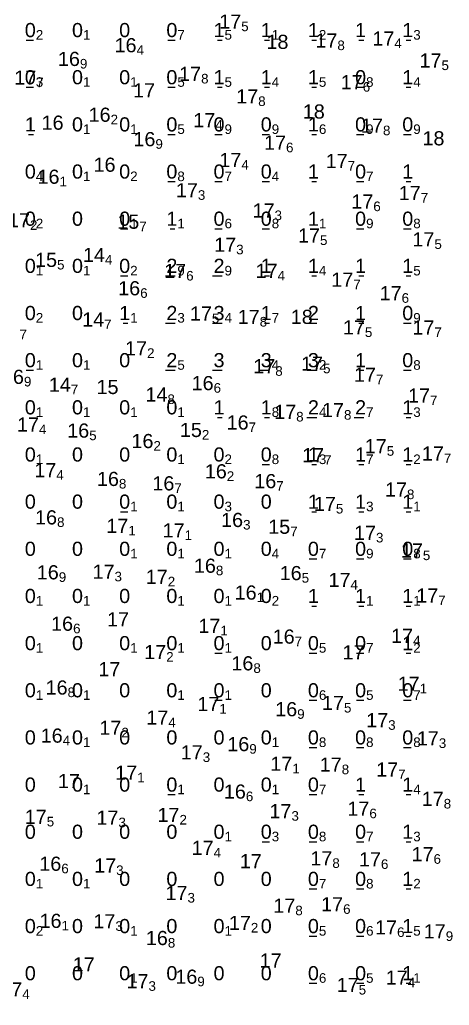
# Model space of a CAD drawing. Header units: millimetres. Extents: x 0 to 581027, y 0 to 6627194.
# Drawn here: x 580456 to 580510.6, y 6625771.9 to 6625897.3 of the extents above; entities that cross this region are included whole.
import ezdxf
from ezdxf.enums import TextEntityAlignment as Align

# ---------------------------------------------------------------- set-up
doc = ezdxf.new("R2010")
doc.units = ezdxf.units.MM
doc.layers.add('Soundings_1000', color=7, linetype='Continuous', true_color=0x000000)
doc.layers.add('soundings_diff', color=7, linetype='Continuous', true_color=0x000000)
doc.layers.add('tiff', color=7, linetype='Continuous')
doc.layers.add('tiff17.2', color=7, linetype='Continuous')
doc.styles.get("Standard").update_dxf_attribs({"font": 'arial.ttf'})
picture_1 = doc.add_image_def('image2.tif', size_in_pixel=(3838, 2796))
picture_2 = doc.add_image_def('image3.tif', size_in_pixel=(3838, 2796))
picture_3 = doc.add_image_def('image4.tif', size_in_pixel=(2844, 2049))

msp = doc.modelspace()

# ---------------------------------------------------------------- linework, layer by layer
at = {"layer": 'soundings_diff', "color": 18, "true_color": 0x000000}
for p, q in [((580456.78, 6625894.72, -0.22), (580457.72, 6625894.72, -0.22)), ((580474.78, 6625894.72, -0.71), (580475.72, 6625894.72, -0.71)), ((580481.09, 6625894.72, -1.47), (580481.7, 6625894.72, -1.47)), ((580487.09, 6625894.72, -1.12), (580487.7, 6625894.72, -1.12)), ((580493.09, 6625894.72, -1.2), (580493.7, 6625894.72, -1.2)), ((580499.09, 6625894.72, -0.99), (580499.7, 6625894.72, -0.99)), ((580505.09, 6625894.72, -1.34), (580505.7, 6625894.72, -1.34)), ((580456.78, 6625888.72, -0.28), (580457.72, 6625888.72, -0.28)), ((580474.78, 6625888.72, -0.54), (580475.72, 6625888.72, -0.54)), ((580481.09, 6625888.72, -1.5), (580481.7, 6625888.72, -1.5)), ((580487.09, 6625888.72, -1.4), (580487.7, 6625888.72, -1.4)), ((580493.09, 6625888.72, -1.51), (580493.7, 6625888.72, -1.51)), ((580498.78, 6625888.72, -0.81), (580499.72, 6625888.72, -0.81)), ((580505.09, 6625888.72, -1.4), (580505.7, 6625888.72, -1.4)), ((580457.09, 6625882.72, -0.95), (580457.7, 6625882.72, -0.95)), ((580474.78, 6625882.72, -0.5), (580475.72, 6625882.72, -0.5)), ((580480.78, 6625882.72, -0.94), (580481.72, 6625882.72, -0.94)), ((580486.78, 6625882.72, -0.85), (580487.72, 6625882.72, -0.85)), ((580493.09, 6625882.72, -1.64), (580493.7, 6625882.72, -1.64)), ((580498.78, 6625882.72, -0.93), (580499.72, 6625882.72, -0.93)), ((580504.78, 6625882.72, -0.85), (580505.72, 6625882.72, -0.85)), ((580474.78, 6625876.72, -0.82), (580475.72, 6625876.72, -0.82)), ((580480.78, 6625876.72, -0.68), (580481.72, 6625876.72, -0.68)), ((580486.78, 6625876.72, -0.38), (580487.72, 6625876.72, -0.38)), ((580493.09, 6625876.72, -0.98), (580493.7, 6625876.72, -0.98)), ((580498.78, 6625876.72, -0.72), (580499.72, 6625876.72, -0.72)), ((580505.09, 6625876.72, -0.97), (580505.7, 6625876.72, -0.97)), ((580468.78, 6625870.72, -0.11), (580469.72, 6625870.72, -0.11)), ((580475.09, 6625870.72, -1.08), (580475.7, 6625870.72, -1.08)), ((580480.78, 6625870.72, -0.63), (580481.72, 6625870.72, -0.63)), ((580486.78, 6625870.72, -0.76), (580487.72, 6625870.72, -0.76)), ((580493.09, 6625870.72, -1.1), (580493.7, 6625870.72, -1.1)), ((580498.78, 6625870.72, -0.9), (580499.72, 6625870.72, -0.9)), ((580504.78, 6625870.72, -0.76), (580505.72, 6625870.72, -0.76)), ((580468.78, 6625864.72, -0.16), (580469.72, 6625864.72, -0.16)), ((580474.48, 6625864.72, -2.9), (580475.72, 6625864.72, -2.9)), ((580480.48, 6625864.72, -2.92), (580481.72, 6625864.72, -2.92)), ((580487.09, 6625864.72, -1), (580487.7, 6625864.72, -1)), ((580493.09, 6625864.72, -1.44), (580493.7, 6625864.72, -1.44)), ((580499.09, 6625864.72, -1.02), (580499.7, 6625864.72, -1.02)), ((580505.09, 6625864.72, -1.53), (580505.7, 6625864.72, -1.53)), ((580469.09, 6625858.72, -1.05), (580469.7, 6625858.72, -1.05)), ((580474.48, 6625858.72, -2.31), (580475.72, 6625858.72, -2.31)), ((580480.49, 6625858.72, -3.42), (580481.72, 6625858.72, -3.42)), ((580487.09, 6625858.72, -1.72), (580487.7, 6625858.72, -1.72)), ((580492.48, 6625858.72, -1.99), (580493.72, 6625858.72, -1.99)), ((580499.09, 6625858.72, -0.96), (580499.7, 6625858.72, -0.96)), ((580504.78, 6625858.72, -0.86), (580505.72, 6625858.72, -0.86)), ((580456.78, 6625852.72, -0.07), (580457.72, 6625852.72, -0.07)), ((580474.48, 6625852.72, -2.52), (580475.72, 6625852.72, -2.52)), ((580480.49, 6625852.72, -3.04), (580481.72, 6625852.72, -3.04)), ((580486.49, 6625852.72, -3.42), (580487.72, 6625852.72, -3.42)), ((580492.49, 6625852.72, -3.16), (580493.72, 6625852.72, -3.16)), ((580499.09, 6625852.72, -0.99), (580499.7, 6625852.72, -0.99)), ((580504.78, 6625852.72, -0.82), (580505.72, 6625852.72, -0.82)), ((580481.09, 6625846.72, -1.01), (580481.7, 6625846.72, -1.01)), ((580487.09, 6625846.72, -1.83), (580487.7, 6625846.72, -1.83)), ((580492.48, 6625846.72, -2.35), (580493.72, 6625846.72, -2.35)), ((580498.48, 6625846.72, -2.65), (580499.72, 6625846.72, -2.65)), ((580505.09, 6625846.72, -1.25), (580505.7, 6625846.72, -1.25)), ((580486.78, 6625840.72, -0.79), (580487.72, 6625840.72, -0.79)), ((580493.09, 6625840.72, -1.31), (580493.7, 6625840.72, -1.31)), ((580499.09, 6625840.72, -1.65), (580499.7, 6625840.72, -1.65)), ((580505.09, 6625840.72, -1.19), (580505.7, 6625840.72, -1.19)), ((580468.78, 6625834.72, -0.12), (580469.72, 6625834.72, -0.12)), ((580493.09, 6625834.72, -0.98), (580493.7, 6625834.72, -0.98)), ((580499.09, 6625834.72, -1.3), (580499.7, 6625834.72, -1.3)), ((580505.09, 6625834.72, -1.08), (580505.7, 6625834.72, -1.08)), ((580492.78, 6625828.72, -0.71), (580493.72, 6625828.72, -0.71)), ((580498.78, 6625828.72, -0.94), (580499.72, 6625828.72, -0.94)), ((580504.78, 6625828.72, -0.78), (580505.72, 6625828.72, -0.78)), ((580493.09, 6625822.72, -0.95), (580493.7, 6625822.72, -0.95)), ((580499.09, 6625822.72, -1.05), (580499.7, 6625822.72, -1.05)), ((580505.09, 6625822.72, -1.09), (580505.7, 6625822.72, -1.09)), ((580480.78, 6625816.72, -0.11), (580481.72, 6625816.72, -0.11)), ((580492.78, 6625816.72, -0.49), (580493.72, 6625816.72, -0.49)), ((580498.78, 6625816.72, -0.7), (580499.72, 6625816.72, -0.7)), ((580505.09, 6625816.72, -1.17), (580505.7, 6625816.72, -1.17)), ((580480.78, 6625810.72, -0.05), (580481.72, 6625810.72, -0.05)), ((580492.78, 6625810.72, -0.59), (580493.72, 6625810.72, -0.59)), ((580498.78, 6625810.72, -0.53), (580499.72, 6625810.72, -0.53)), ((580504.78, 6625810.72, -0.67), (580505.72, 6625810.72, -0.67)), ((580492.78, 6625804.72, -0.77), (580493.72, 6625804.72, -0.77)), ((580498.78, 6625804.72, -0.76), (580499.72, 6625804.72, -0.76)), ((580504.78, 6625804.72, -0.84), (580505.72, 6625804.72, -0.84)), ((580474.78, 6625798.72, -0.05), (580475.72, 6625798.72, -0.05)), ((580492.78, 6625798.72, -0.71), (580493.72, 6625798.72, -0.71)), ((580499.09, 6625798.72, -0.98), (580499.7, 6625798.72, -0.98)), ((580505.09, 6625798.72, -1.39), (580505.7, 6625798.72, -1.39)), ((580486.78, 6625792.72, -0.31), (580487.72, 6625792.72, -0.31)), ((580492.78, 6625792.72, -0.75), (580493.72, 6625792.72, -0.75)), ((580498.78, 6625792.72, -0.72), (580499.72, 6625792.72, -0.72)), ((580505.09, 6625792.72, -1.26), (580505.7, 6625792.72, -1.26)), ((580492.78, 6625786.72, -0.67), (580493.72, 6625786.72, -0.67)), ((580498.78, 6625786.72, -0.75), (580499.72, 6625786.72, -0.75)), ((580505.09, 6625786.72, -1.19), (580505.7, 6625786.72, -1.19)), ((580492.78, 6625780.72, -0.54), (580493.72, 6625780.72, -0.54)), ((580498.78, 6625780.72, -0.6), (580499.72, 6625780.72, -0.6)), ((580505.09, 6625780.72, -1.48), (580505.7, 6625780.72, -1.48)), ((580492.78, 6625774.72, -0.56), (580493.72, 6625774.72, -0.56)), ((580498.78, 6625774.72, -0.49), (580499.72, 6625774.72, -0.49)), ((580505.09, 6625774.72, -1.05), (580505.7, 6625774.72, -1.05))]:
    msp.add_line(p, q, dxfattribs=at)

# ---------------------------------------------------------------- texts
at = {"layer": 'Soundings_1000', "color": 18, "true_color": 0x000000}
for s, p in [('17', (580484.12, 6625897.08, 17.49)), ('18', (580490.13, 6625894.5, 17.96)), ('17', (580496.35, 6625894.67, 17.75)), ('17', (580503.6, 6625894.93, 17.39)), ('16', (580470.81, 6625894.07, 16.36)), ('16', (580463.61, 6625892.33, 16.94)), ('17', (580509.59, 6625892.13, 17.48)), ('17', (580458.05, 6625889.95, 17.65)), ('17', (580479.02, 6625890.43, 17.84)), ('17', (580499.58, 6625889.38, 17.61)), ('17', (580473.17, 6625888.33, 16.97)), ('17', (580486.28, 6625887.56, 17.77)), ('18', (580494.75, 6625885.64, 18)), ('16', (580467.51, 6625885.23, 16.22)), ('17', (580480.82, 6625884.54, 17.44)), ('16', (580461.53, 6625884.22, 15.99)), ('17', (580502.15, 6625883.84, 17.79)), ('16', (580473.21, 6625882.12, 16.9)), ('18', (580509.97, 6625882.23, 17.95)), ('17', (580489.82, 6625881.67, 17.63)), ('17', (580484.14, 6625879.47, 17.37)), ('17', (580497.66, 6625879.34, 17.7)), ('16', (580468.14, 6625878.87, 15.95)), ('16', (580461.01, 6625877.34, 16.06)), ('17', (580478.61, 6625875.62, 17.27)), ('17', (580506.95, 6625875.27, 17.73)), ('17', (580488.36, 6625873.04, 17.34)), ('17', (580500.92, 6625874.18, 17.57)), ('17', (580457.26, 6625871.8, 17.21)), ('15', (580471.16, 6625871.62, 15.69)), ('17', (580494.14, 6625869.87, 17.54)), ('17', (580508.69, 6625869.37, 17.48)), ('17', (580483.48, 6625868.69, 17.26)), ('15', (580460.7, 6625866.76, 15.47)), ('14', (580466.79, 6625867.39, 14.4)), ('17', (580477.12, 6625865.35, 17.61)), ('17', (580488.74, 6625865.36, 17.41)), ('17', (580498.37, 6625864.24, 17.72)), ('16', (580471.27, 6625863.15, 16.55)), ('17', (580504.52, 6625862.52, 17.58)), ('17', (580480.39, 6625859.93, 17.51)), ('17', (580486.47, 6625859.5, 17.77)), ('18', (580493.22, 6625859.51, 17.99)), ('14', (580466.69, 6625859.17, 14.69)), ('17', (580499.85, 6625858.17, 17.5)), ('17', (580508.69, 6625858.16, 17.69)), ('17', (580472.15, 6625855.51, 17.19)), ('17', (580488.45, 6625853.23, 17.75)), ('17', (580494.53, 6625853.56, 17.51)), ('16', (580456.49, 6625851.88, 16.86)), ('17', (580501.26, 6625852.15, 17.66)), ('14', (580462.45, 6625850.88, 14.73)), ('15', (580468.52, 6625850.59, 14.96)), ('16', (580480.61, 6625851.08, 16.62)), ('14', (580474.74, 6625849.64, 14.79)), ('17', (580508.13, 6625849.5, 17.74)), ('17', (580491.11, 6625847.42, 17.81)), ('17', (580497.19, 6625847.65, 17.83)), ('17', (580458.4, 6625845.81, 17.43)), ('16', (580485.06, 6625846.07, 16.71)), ('16', (580464.79, 6625845.04, 16.5)), ('15', (580479.12, 6625845.12, 15.18)), ('16', (580472.96, 6625843.71, 16.2)), ('17', (580502.63, 6625843.06, 17.46)), ('17', (580494.67, 6625841.91, 17.67)), ('17', (580509.89, 6625842.12, 17.67)), ('17', (580460.61, 6625840.01, 17.35)), ('16', (580482.29, 6625839.86, 16.24)), ('16', (580468.57, 6625838.89, 16.82)), ('16', (580475.62, 6625838.33, 16.67)), ('16', (580488.58, 6625838.61, 16.68)), ('17', (580505.2, 6625837.54, 17.81)), ('17', (580496.16, 6625835.71, 17.49)), ('16', (580460.7, 6625834, 16.82)), ('17', (580469.76, 6625832.92, 17.14)), ('16', (580484.36, 6625833.67, 16.3)), ('17', (580476.92, 6625832.34, 17.14)), ('15', (580490.35, 6625832.81, 15.72)), ('17', (580501.26, 6625832.03, 17.3)), ('17', (580507.22, 6625829.78, 17.53)), ('16', (580480.9, 6625827.85, 16.83)), ('16', (580460.92, 6625827.01, 16.89)), ('17', (580468.01, 6625827.08, 17.32)), ('16', (580491.81, 6625826.91, 16.47)), ('17', (580474.78, 6625826.44, 17.17)), ('17', (580498.02, 6625826.04, 17.41)), ('16', (580486.08, 6625824.43, 16.12)), ('17', (580509.17, 6625824.05, 17.74)), ('16', (580462.74, 6625820.47, 16.55)), ('17', (580469.86, 6625821.03, 16.95)), ('17', (580481.47, 6625820.2, 17.06)), ('16', (580490.92, 6625818.83, 16.66)), ('17', (580505.98, 6625818.93, 17.36)), ('17', (580474.58, 6625816.86, 17.18)), ('17', (580499.8, 6625816.83, 16.97)), ('16', (580485.67, 6625815.43, 16.76)), ('17', (580468.75, 6625814.69, 17.03)), ('17', (580506.81, 6625812.83, 17.11)), ('16', (580462.04, 6625812.35, 16.8)), ('17', (580497.19, 6625810.39, 17.46)), ('17', (580481.34, 6625810.25, 17.14)), ('16', (580491.24, 6625809.59, 16.88)), ('17', (580474.85, 6625808.52, 17.35)), ('17', (580502.81, 6625808.19, 17.28)), ('17', (580468.88, 6625807.23, 17.18)), ('16', (580461.42, 6625806.23, 16.43)), ('17', (580509.25, 6625805.88, 17.28)), ('17', (580479.23, 6625804.1, 17.26)), ('16', (580485.15, 6625805.15, 16.92)), ('17', (580470.89, 6625801.52, 17.09)), ('17', (580490.62, 6625802.65, 17.08)), ('17', (580496.9, 6625802.54, 17.82)), ('17', (580504.08, 6625801.91, 17.73)), ('17', (580463.61, 6625800.45, 16.96)), ('16', (580484.71, 6625799.11, 16.63)), ('17', (580509.87, 6625798.18, 17.75)), ('17', (580490.51, 6625796.62, 17.29)), ('17', (580500.42, 6625796.94, 17.64)), ('17', (580459.39, 6625795.9, 17.53)), ('17', (580468.51, 6625795.79, 17.26)), ('17', (580476.27, 6625796.14, 17.2)), ('17', (580480.61, 6625791.95, 17.37)), ('17', (580486.74, 6625790.26, 17.04)), ('17', (580495.71, 6625790.62, 17.82)), ('17', (580501.89, 6625790.49, 17.58)), ('17', (580508.58, 6625791.14, 17.59)), ('16', (580461.24, 6625789.93, 16.63)), ('17', (580468.22, 6625789.71, 17.25)), ('17', (580477.29, 6625786.21, 17.3)), ('17', (580491, 6625784.59, 17.76)), ('17', (580497.08, 6625784.77, 17.59)), ('16', (580461.27, 6625782.66, 16.08)), ('17', (580468.12, 6625782.61, 17.26)), ('17', (580485.35, 6625782.4, 17.23)), ('17', (580503.94, 6625781.83, 17.58)), ('16', (580474.79, 6625780.48, 16.83)), ('17', (580510.13, 6625781.33, 17.86)), ('17', (580465.5, 6625777.12, 17.03)), ('17', (580489.26, 6625777.61, 17.03)), ('16', (580478.54, 6625775.56, 16.87)), ('17', (580505.3, 6625775.44, 17.42)), ('17', (580456.27, 6625773.94, 17.37)), ('17', (580472.33, 6625774.98, 17.33)), ('17', (580499.06, 6625774.51, 17.5))]:
    msp.add_text(s, height=1.8, dxfattribs=at).set_placement(p, align=Align.MIDDLE_RIGHT)
for s, p in [('5', (580484.12, 6625897.08, 17.49)), ('4', (580470.81, 6625894.07, 16.36)), ('8', (580496.35, 6625894.67, 17.75)), ('4', (580503.6, 6625894.93, 17.39)), ('9', (580463.61, 6625892.33, 16.94)), ('5', (580509.59, 6625892.13, 17.48)), ('8', (580479.02, 6625890.43, 17.84)), ('7', (580458.05, 6625889.95, 17.65)), ('6', (580499.58, 6625889.38, 17.61)), ('8', (580486.28, 6625887.56, 17.77)), ('2', (580467.51, 6625885.23, 16.22)), ('4', (580480.82, 6625884.54, 17.44)), ('8', (580502.15, 6625883.84, 17.79)), ('9', (580473.21, 6625882.12, 16.9)), ('6', (580489.82, 6625881.67, 17.63)), ('4', (580484.14, 6625879.47, 17.37)), ('7', (580497.66, 6625879.34, 17.7)), ('1', (580461.01, 6625877.34, 16.06)), ('3', (580478.61, 6625875.62, 17.27)), ('7', (580506.95, 6625875.27, 17.73)), ('6', (580500.92, 6625874.18, 17.57)), ('3', (580488.36, 6625873.04, 17.34)), ('2', (580457.26, 6625871.8, 17.21)), ('7', (580471.16, 6625871.62, 15.69)), ('5', (580494.14, 6625869.87, 17.54)), ('5', (580508.69, 6625869.37, 17.48)), ('3', (580483.48, 6625868.69, 17.26)), ('5', (580460.7, 6625866.76, 15.47)), ('4', (580466.79, 6625867.39, 14.4)), ('6', (580477.12, 6625865.35, 17.61)), ('4', (580488.74, 6625865.36, 17.41)), ('7', (580498.37, 6625864.24, 17.72)), ('6', (580471.27, 6625863.15, 16.55)), ('6', (580504.52, 6625862.52, 17.58)), ('7', (580466.69, 6625859.17, 14.69)), ('5', (580480.39, 6625859.93, 17.51)), ('8', (580486.47, 6625859.5, 17.77)), ('7', (580455.92, 6625857.87, 17.7)), ('5', (580499.85, 6625858.17, 17.5)), ('7', (580508.69, 6625858.16, 17.69)), ('2', (580472.15, 6625855.51, 17.19)), ('8', (580488.45, 6625853.23, 17.75)), ('5', (580494.53, 6625853.56, 17.51)), ('9', (580456.49, 6625851.88, 16.86)), ('7', (580501.26, 6625852.15, 17.66)), ('7', (580462.45, 6625850.88, 14.73)), ('6', (580480.61, 6625851.08, 16.62)), ('8', (580474.74, 6625849.64, 14.79)), ('7', (580508.13, 6625849.5, 17.74)), ('8', (580497.19, 6625847.65, 17.83)), ('8', (580491.11, 6625847.42, 17.81)), ('4', (580458.4, 6625845.81, 17.43)), ('2', (580479.12, 6625845.12, 15.18)), ('7', (580485.06, 6625846.07, 16.71)), ('5', (580464.79, 6625845.04, 16.5)), ('2', (580472.96, 6625843.71, 16.2)), ('5', (580502.63, 6625843.06, 17.46)), ('7', (580494.67, 6625841.91, 17.67)), ('7', (580509.89, 6625842.12, 17.67)), ('4', (580460.61, 6625840.01, 17.35)), ('8', (580468.57, 6625838.89, 16.82)), ('2', (580482.29, 6625839.86, 16.24)), ('7', (580475.62, 6625838.33, 16.67)), ('7', (580488.58, 6625838.61, 16.68)), ('8', (580505.2, 6625837.54, 17.81)), ('5', (580496.16, 6625835.71, 17.49)), ('8', (580460.7, 6625834, 16.82)), ('1', (580469.76, 6625832.92, 17.14)), ('3', (580484.36, 6625833.67, 16.3)), ('7', (580490.35, 6625832.81, 15.72)), ('1', (580476.92, 6625832.34, 17.14)), ('3', (580501.26, 6625832.03, 17.3)), ('5', (580507.22, 6625829.78, 17.53)), ('8', (580480.9, 6625827.85, 16.83)), ('9', (580460.92, 6625827.01, 16.89)), ('3', (580468.01, 6625827.08, 17.32)), ('2', (580474.78, 6625826.44, 17.17)), ('5', (580491.81, 6625826.91, 16.47)), ('4', (580498.02, 6625826.04, 17.41)), ('1', (580486.08, 6625824.43, 16.12)), ('7', (580509.17, 6625824.05, 17.74)), ('6', (580462.74, 6625820.47, 16.55)), ('1', (580481.47, 6625820.2, 17.06)), ('7', (580490.92, 6625818.83, 16.66)), ('4', (580505.98, 6625818.93, 17.36)), ('2', (580474.58, 6625816.86, 17.18)), ('8', (580485.67, 6625815.43, 16.76)), ('1', (580506.81, 6625812.83, 17.11)), ('8', (580462.04, 6625812.35, 16.8)), ('1', (580481.34, 6625810.25, 17.14)), ('5', (580497.19, 6625810.39, 17.46)), ('9', (580491.24, 6625809.59, 16.88)), ('4', (580474.85, 6625808.52, 17.35)), ('3', (580502.81, 6625808.19, 17.28)), ('4', (580461.42, 6625806.23, 16.43)), ('2', (580468.88, 6625807.23, 17.18)), ('9', (580485.15, 6625805.15, 16.92)), ('3', (580509.25, 6625805.88, 17.28)), ('3', (580479.23, 6625804.1, 17.26)), ('1', (580490.62, 6625802.65, 17.08)), ('8', (580496.9, 6625802.54, 17.82)), ('1', (580470.89, 6625801.52, 17.09)), ('7', (580504.08, 6625801.91, 17.73)), ('6', (580484.71, 6625799.11, 16.63)), ('8', (580509.87, 6625798.18, 17.75)), ('2', (580476.27, 6625796.14, 17.2)), ('3', (580490.51, 6625796.62, 17.29)), ('6', (580500.42, 6625796.94, 17.64)), ('5', (580459.39, 6625795.9, 17.53)), ('3', (580468.51, 6625795.79, 17.26)), ('4', (580480.61, 6625791.95, 17.37)), ('6', (580508.58, 6625791.14, 17.59)), ('6', (580461.24, 6625789.93, 16.63)), ('8', (580495.71, 6625790.62, 17.82)), ('6', (580501.89, 6625790.49, 17.58)), ('3', (580468.22, 6625789.71, 17.25)), ('3', (580477.29, 6625786.21, 17.3)), ('8', (580491, 6625784.59, 17.76)), ('6', (580497.08, 6625784.77, 17.59)), ('1', (580461.27, 6625782.66, 16.08)), ('3', (580468.12, 6625782.61, 17.26)), ('2', (580485.35, 6625782.4, 17.23)), ('6', (580503.94, 6625781.83, 17.58)), ('9', (580510.13, 6625781.33, 17.86)), ('8', (580474.79, 6625780.48, 16.83)), ('3', (580472.33, 6625774.98, 17.33)), ('9', (580478.54, 6625775.56, 16.87)), ('4', (580505.3, 6625775.44, 17.42)), ('4', (580456.27, 6625773.94, 17.37)), ('5', (580499.06, 6625774.51, 17.5))]:
    msp.add_text(s, height=1.22, dxfattribs=at).set_placement(p, align=Align.TOP_LEFT)
at = {"layer": 'soundings_diff', "color": 18, "true_color": 0x000000}
for s, p in [('0', (580458, 6625896, -0.22)), ('0', (580464, 6625896, 0.14)), ('0', (580470, 6625896, 0.03)), ('0', (580476, 6625896, -0.71)), ('1', (580482, 6625896, -1.47)), ('1', (580488, 6625896, -1.12)), ('1', (580494, 6625896, -1.2)), ('1', (580500, 6625896, -0.99)), ('1', (580506, 6625896, -1.34)), ('0', (580458, 6625890, -0.28)), ('0', (580464, 6625890, 0.05)), ('0', (580470, 6625890, 0.12)), ('0', (580476, 6625890, -0.54)), ('1', (580482, 6625890, -1.5)), ('1', (580488, 6625890, -1.4)), ('1', (580494, 6625890, -1.51)), ('0', (580500, 6625890, -0.81)), ('1', (580506, 6625890, -1.4)), ('1', (580458, 6625884, -0.95)), ('0', (580464, 6625884, 0.07)), ('0', (580470, 6625884, 0.14)), ('0', (580476, 6625884, -0.5)), ('0', (580482, 6625884, -0.94)), ('0', (580488, 6625884, -0.85)), ('1', (580494, 6625884, -1.64)), ('0', (580500, 6625884, -0.93)), ('0', (580506, 6625884, -0.85)), ('0', (580458, 6625878, 0.36)), ('0', (580464, 6625878, 0.12)), ('0', (580470, 6625878, 0.18)), ('0', (580476, 6625878, -0.82)), ('0', (580482, 6625878, -0.68)), ('0', (580488, 6625878, -0.38)), ('0', (580500, 6625878, -0.72)), ('1', (580494, 6625878, -0.98)), ('1', (580506, 6625878, -0.97)), ('0', (580458, 6625872, 0.19)), ('0', (580464, 6625872, -0.03)), ('0', (580470, 6625872, -0.11)), ('1', (580476, 6625872, -1.08)), ('0', (580482, 6625872, -0.63)), ('0', (580488, 6625872, -0.76)), ('1', (580494, 6625872, -1.1)), ('0', (580500, 6625872, -0.9)), ('0', (580506, 6625872, -0.76)), ('0', (580458, 6625866, 0.12)), ('0', (580464, 6625866, 0.05)), ('0', (580470, 6625866, -0.16)), ('2', (580476, 6625866, -2.9)), ('2', (580482, 6625866, -2.92)), ('1', (580488, 6625866, -1)), ('1', (580494, 6625866, -1.44)), ('1', (580500, 6625866, -1.02)), ('1', (580506, 6625866, -1.53)), ('0', (580458, 6625860, 0.19)), ('0', (580464, 6625860)), ('1', (580470, 6625860, -1.05)), ('2', (580476, 6625860, -2.31)), ('3', (580482, 6625860, -3.42)), ('1', (580488, 6625860, -1.72)), ('2', (580494, 6625860, -1.99)), ('1', (580500, 6625860, -0.96)), ('0', (580506, 6625860, -0.86)), ('0', (580458, 6625854, -0.07)), ('0', (580464, 6625854, 0.08)), ('0', (580470, 6625854, -0.02)), ('2', (580476, 6625854, -2.52)), ('3', (580482, 6625854, -3.04)), ('3', (580488, 6625854, -3.42)), ('3', (580494, 6625854, -3.16)), ('1', (580500, 6625854, -0.99)), ('0', (580506, 6625854, -0.82)), ('0', (580458, 6625848, 0.13)), ('0', (580464, 6625848, 0.07)), ('0', (580470, 6625848, 0.08)), ('0', (580476, 6625848, 0.11)), ('1', (580482, 6625848, -1.01)), ('1', (580488, 6625848, -1.83)), ('2', (580494, 6625848, -2.35)), ('2', (580500, 6625848, -2.65)), ('1', (580506, 6625848, -1.25)), ('0', (580458, 6625842, 0.06)), ('0', (580464, 6625842, -0.01)), ('0', (580470, 6625842, -0.01)), ('0', (580476, 6625842, 0.08)), ('0', (580482, 6625842, 0.24)), ('0', (580488, 6625842, -0.79)), ('1', (580494, 6625842, -1.31)), ('1', (580500, 6625842, -1.65)), ('1', (580506, 6625842, -1.19)), ('0', (580458, 6625836, 0.04)), ('0', (580464, 6625836, 0.04)), ('0', (580470, 6625836, -0.12)), ('0', (580476, 6625836, 0.09)), ('0', (580482, 6625836, 0.28)), ('0', (580488, 6625836, 0.01)), ('1', (580494, 6625836, -0.98)), ('1', (580500, 6625836, -1.3)), ('1', (580506, 6625836, -1.08)), ('0', (580458, 6625830, 0.03)), ('0', (580464, 6625830, 0.02)), ('0', (580470, 6625830, 0.05)), ('0', (580476, 6625830, 0.06)), ('0', (580482, 6625830, 0.14)), ('0', (580488, 6625830, 0.43)), ('0', (580494, 6625830, -0.71)), ('0', (580500, 6625830, -0.94)), ('0', (580506, 6625830, -0.78)), ('0', (580458, 6625824, 0.05)), ('0', (580464, 6625824, 0.06)), ('0', (580470, 6625824, 0.01)), ('0', (580476, 6625824, 0.1)), ('0', (580482, 6625824, 0.12)), ('0', (580488, 6625824, 0.23)), ('1', (580494, 6625824, -0.95)), ('1', (580500, 6625824, -1.05)), ('1', (580506, 6625824, -1.09)), ('0', (580458, 6625818, 0.06)), ('0', (580464, 6625818, 0.02)), ('0', (580470, 6625818, 0.07)), ('0', (580476, 6625818, 0.06)), ('0', (580482, 6625818, -0.11)), ('0', (580488, 6625818, 0.04)), ('0', (580494, 6625818, -0.49)), ('0', (580500, 6625818, -0.7)), ('1', (580506, 6625818, -1.17)), ('0', (580458, 6625812, 0.08)), ('0', (580464, 6625812, 0.08)), ('0', (580470, 6625812, 0.03)), ('0', (580476, 6625812, 0.07)), ('0', (580482, 6625812, -0.05)), ('0', (580488, 6625812, 0.02)), ('0', (580494, 6625812, -0.59)), ('0', (580500, 6625812, -0.53)), ('0', (580506, 6625812, -0.67)), ('0', (580458, 6625806)), ('0', (580464, 6625806, 0.07)), ('0', (580470, 6625806, -0.03)), ('0', (580476, 6625806, -0.04)), ('0', (580482, 6625806, 0.04)), ('0', (580488, 6625806, 0.07)), ('0', (580494, 6625806, -0.77)), ('0', (580500, 6625806, -0.76)), ('0', (580506, 6625806, -0.84)), ('0', (580458, 6625800, 0.02)), ('0', (580464, 6625800, 0.07)), ('0', (580470, 6625800, 0.01)), ('0', (580476, 6625800, -0.05)), ('0', (580482, 6625800, -0.01)), ('0', (580488, 6625800, 0.11)), ('0', (580494, 6625800, -0.71)), ('1', (580500, 6625800, -0.98)), ('1', (580506, 6625800, -1.39)), ('0', (580458, 6625794, 0.02)), ('0', (580464, 6625794)), ('0', (580470, 6625794, 0.03)), ('0', (580476, 6625794, 0.01)), ('0', (580482, 6625794, 0.08)), ('0', (580488, 6625794, -0.31)), ('0', (580494, 6625794, -0.75)), ('0', (580500, 6625794, -0.72)), ('1', (580506, 6625794, -1.26)), ('0', (580458, 6625788, 0.05)), ('0', (580464, 6625788, 0.08)), ('0', (580470, 6625788, 0.02)), ('0', (580476, 6625788, -0.04)), ('0', (580482, 6625788)), ('0', (580488, 6625788, -0.03)), ('0', (580494, 6625788, -0.67)), ('0', (580500, 6625788, -0.75)), ('1', (580506, 6625788, -1.19)), ('0', (580458, 6625782, 0.22)), ('0', (580464, 6625782, 0.03)), ('0', (580470, 6625782, 0.12)), ('0', (580476, 6625782, -0.04)), ('0', (580482, 6625782, 0.06)), ('0', (580488, 6625782, 0.02)), ('0', (580494, 6625782, -0.54)), ('0', (580500, 6625782, -0.6)), ('1', (580506, 6625782, -1.48)), ('0', (580458, 6625776, 0.02)), ('0', (580464, 6625776, 0.02)), ('0', (580470, 6625776, 0.09)), ('0', (580476, 6625776, 0.03)), ('0', (580482, 6625776, 0.03)), ('0', (580488, 6625776)), ('0', (580494, 6625776, -0.56)), ('0', (580500, 6625776, -0.49)), ('1', (580506, 6625776, -1.05))]:
    msp.add_text(s, height=1.8, dxfattribs=at).set_placement(p, align=Align.MIDDLE_RIGHT)
for s, p in [('2', (580458, 6625896, -0.22)), ('1', (580464, 6625896, 0.14)), ('7', (580476, 6625896, -0.71)), ('5', (580482, 6625896, -1.47)), ('1', (580488, 6625896, -1.12)), ('2', (580494, 6625896, -1.2)), ('3', (580506, 6625896, -1.34)), ('3', (580458, 6625890, -0.28)), ('1', (580464, 6625890, 0.05)), ('1', (580470, 6625890, 0.12)), ('5', (580476, 6625890, -0.54)), ('5', (580482, 6625890, -1.5)), ('4', (580488, 6625890, -1.4)), ('5', (580494, 6625890, -1.51)), ('8', (580500, 6625890, -0.81)), ('4', (580506, 6625890, -1.4)), ('1', (580464, 6625884, 0.07)), ('1', (580470, 6625884, 0.14)), ('5', (580476, 6625884, -0.5)), ('9', (580482, 6625884, -0.94)), ('9', (580488, 6625884, -0.85)), ('6', (580494, 6625884, -1.64)), ('9', (580500, 6625884, -0.93)), ('9', (580506, 6625884, -0.85)), ('4', (580458, 6625878, 0.36)), ('1', (580464, 6625878, 0.12)), ('2', (580470, 6625878, 0.18)), ('8', (580476, 6625878, -0.82)), ('7', (580482, 6625878, -0.68)), ('4', (580488, 6625878, -0.38)), ('7', (580500, 6625878, -0.72)), ('2', (580458, 6625872, 0.19)), ('1', (580470, 6625872, -0.11)), ('1', (580476, 6625872, -1.08)), ('6', (580482, 6625872, -0.63)), ('8', (580488, 6625872, -0.76)), ('1', (580494, 6625872, -1.1)), ('9', (580500, 6625872, -0.9)), ('8', (580506, 6625872, -0.76)), ('1', (580458, 6625866, 0.12)), ('1', (580464, 6625866, 0.05)), ('2', (580470, 6625866, -0.16)), ('9', (580476, 6625866, -2.9)), ('9', (580482, 6625866, -2.92)), ('4', (580494, 6625866, -1.44)), ('5', (580506, 6625866, -1.53)), ('2', (580458, 6625860, 0.19)), ('1', (580470, 6625860, -1.05)), ('3', (580476, 6625860, -2.31)), ('4', (580482, 6625860, -3.42)), ('7', (580488, 6625860, -1.72)), ('9', (580506, 6625860, -0.86)), ('1', (580458, 6625854, -0.07)), ('1', (580464, 6625854, 0.08)), ('5', (580476, 6625854, -2.52)), ('4', (580488, 6625854, -3.42)), ('2', (580494, 6625854, -3.16)), ('8', (580506, 6625854, -0.82)), ('1', (580458, 6625848, 0.13)), ('1', (580464, 6625848, 0.07)), ('1', (580470, 6625848, 0.08)), ('1', (580476, 6625848, 0.11)), ('8', (580488, 6625848, -1.83)), ('4', (580494, 6625848, -2.35)), ('7', (580500, 6625848, -2.65)), ('3', (580506, 6625848, -1.25)), ('1', (580458, 6625842, 0.06)), ('1', (580476, 6625842, 0.08)), ('2', (580482, 6625842, 0.24)), ('8', (580488, 6625842, -0.79)), ('3', (580494, 6625842, -1.31)), ('7', (580500, 6625842, -1.65)), ('2', (580506, 6625842, -1.19)), ('1', (580470, 6625836, -0.12)), ('1', (580476, 6625836, 0.09)), ('3', (580482, 6625836, 0.28)), ('3', (580500, 6625836, -1.3)), ('1', (580506, 6625836, -1.08)), ('9', (580500, 6625830, -0.94)), ('8', (580506, 6625830, -0.78)), ('1', (580470, 6625830, 0.05)), ('1', (580476, 6625830, 0.06)), ('1', (580482, 6625830, 0.14)), ('4', (580488, 6625830, 0.43)), ('7', (580494, 6625830, -0.71)), ('1', (580458, 6625824, 0.05)), ('1', (580464, 6625824, 0.06)), ('1', (580476, 6625824, 0.1)), ('1', (580482, 6625824, 0.12)), ('2', (580488, 6625824, 0.23)), ('1', (580500, 6625824, -1.05)), ('1', (580506, 6625824, -1.09)), ('1', (580458, 6625818, 0.06)), ('1', (580470, 6625818, 0.07)), ('1', (580476, 6625818, 0.06)), ('1', (580482, 6625818, -0.11)), ('5', (580494, 6625818, -0.49)), ('7', (580500, 6625818, -0.7)), ('2', (580506, 6625818, -1.17)), ('1', (580458, 6625812, 0.08)), ('1', (580464, 6625812, 0.08)), ('1', (580476, 6625812, 0.07)), ('1', (580482, 6625812, -0.05)), ('6', (580494, 6625812, -0.59)), ('5', (580500, 6625812, -0.53)), ('7', (580506, 6625812, -0.67)), ('1', (580464, 6625806, 0.07)), ('1', (580488, 6625806, 0.07)), ('8', (580494, 6625806, -0.77)), ('8', (580500, 6625806, -0.76)), ('8', (580506, 6625806, -0.84)), ('1', (580464, 6625800, 0.07)), ('1', (580476, 6625800, -0.05)), ('1', (580488, 6625800, 0.11)), ('7', (580494, 6625800, -0.71)), ('4', (580506, 6625800, -1.39)), ('1', (580482, 6625794, 0.08)), ('3', (580488, 6625794, -0.31)), ('8', (580494, 6625794, -0.75)), ('7', (580500, 6625794, -0.72)), ('3', (580506, 6625794, -1.26)), ('1', (580458, 6625788, 0.05)), ('1', (580464, 6625788, 0.08)), ('7', (580494, 6625788, -0.67)), ('8', (580500, 6625788, -0.75)), ('2', (580506, 6625788, -1.19)), ('2', (580458, 6625782, 0.22)), ('1', (580470, 6625782, 0.12)), ('1', (580482, 6625782, 0.06)), ('5', (580494, 6625782, -0.54)), ('6', (580500, 6625782, -0.6)), ('5', (580506, 6625782, -1.48)), ('1', (580470, 6625776, 0.09)), ('6', (580494, 6625776, -0.56)), ('5', (580500, 6625776, -0.49)), ('1', (580506, 6625776, -1.05))]:
    msp.add_text(s, height=1.22, dxfattribs=at).set_placement(p, align=Align.TOP_LEFT)

# ---------------------------------------------------------------- pictures from other files: only their frames are drawn
at = {"layer": 'soundings_diff', "color": 7, "true_color": 0xffffff}
image = msp.add_image(picture_3, insert=(580007.44, 6625621.28), size_in_units=(568.8, 409.8), dxfattribs=at)
image.dxf.flags = 7
at = {"layer": 'tiff', "color": 7, "true_color": 0xffffff}
image = msp.add_image(picture_1, insert=(580010.5, 6625614.78), size_in_units=(575.7, 419.4), dxfattribs=dict(at, brightness=70))
image.dxf.flags = 7
at = {"layer": 'tiff17.2', "color": 7, "true_color": 0xffffff}
image = msp.add_image(picture_2, insert=(580010.5, 6625614.78), size_in_units=(575.7, 419.4), dxfattribs=dict(at, brightness=70))
image.dxf.flags = 7

doc.saveas('drawing.dxf')
